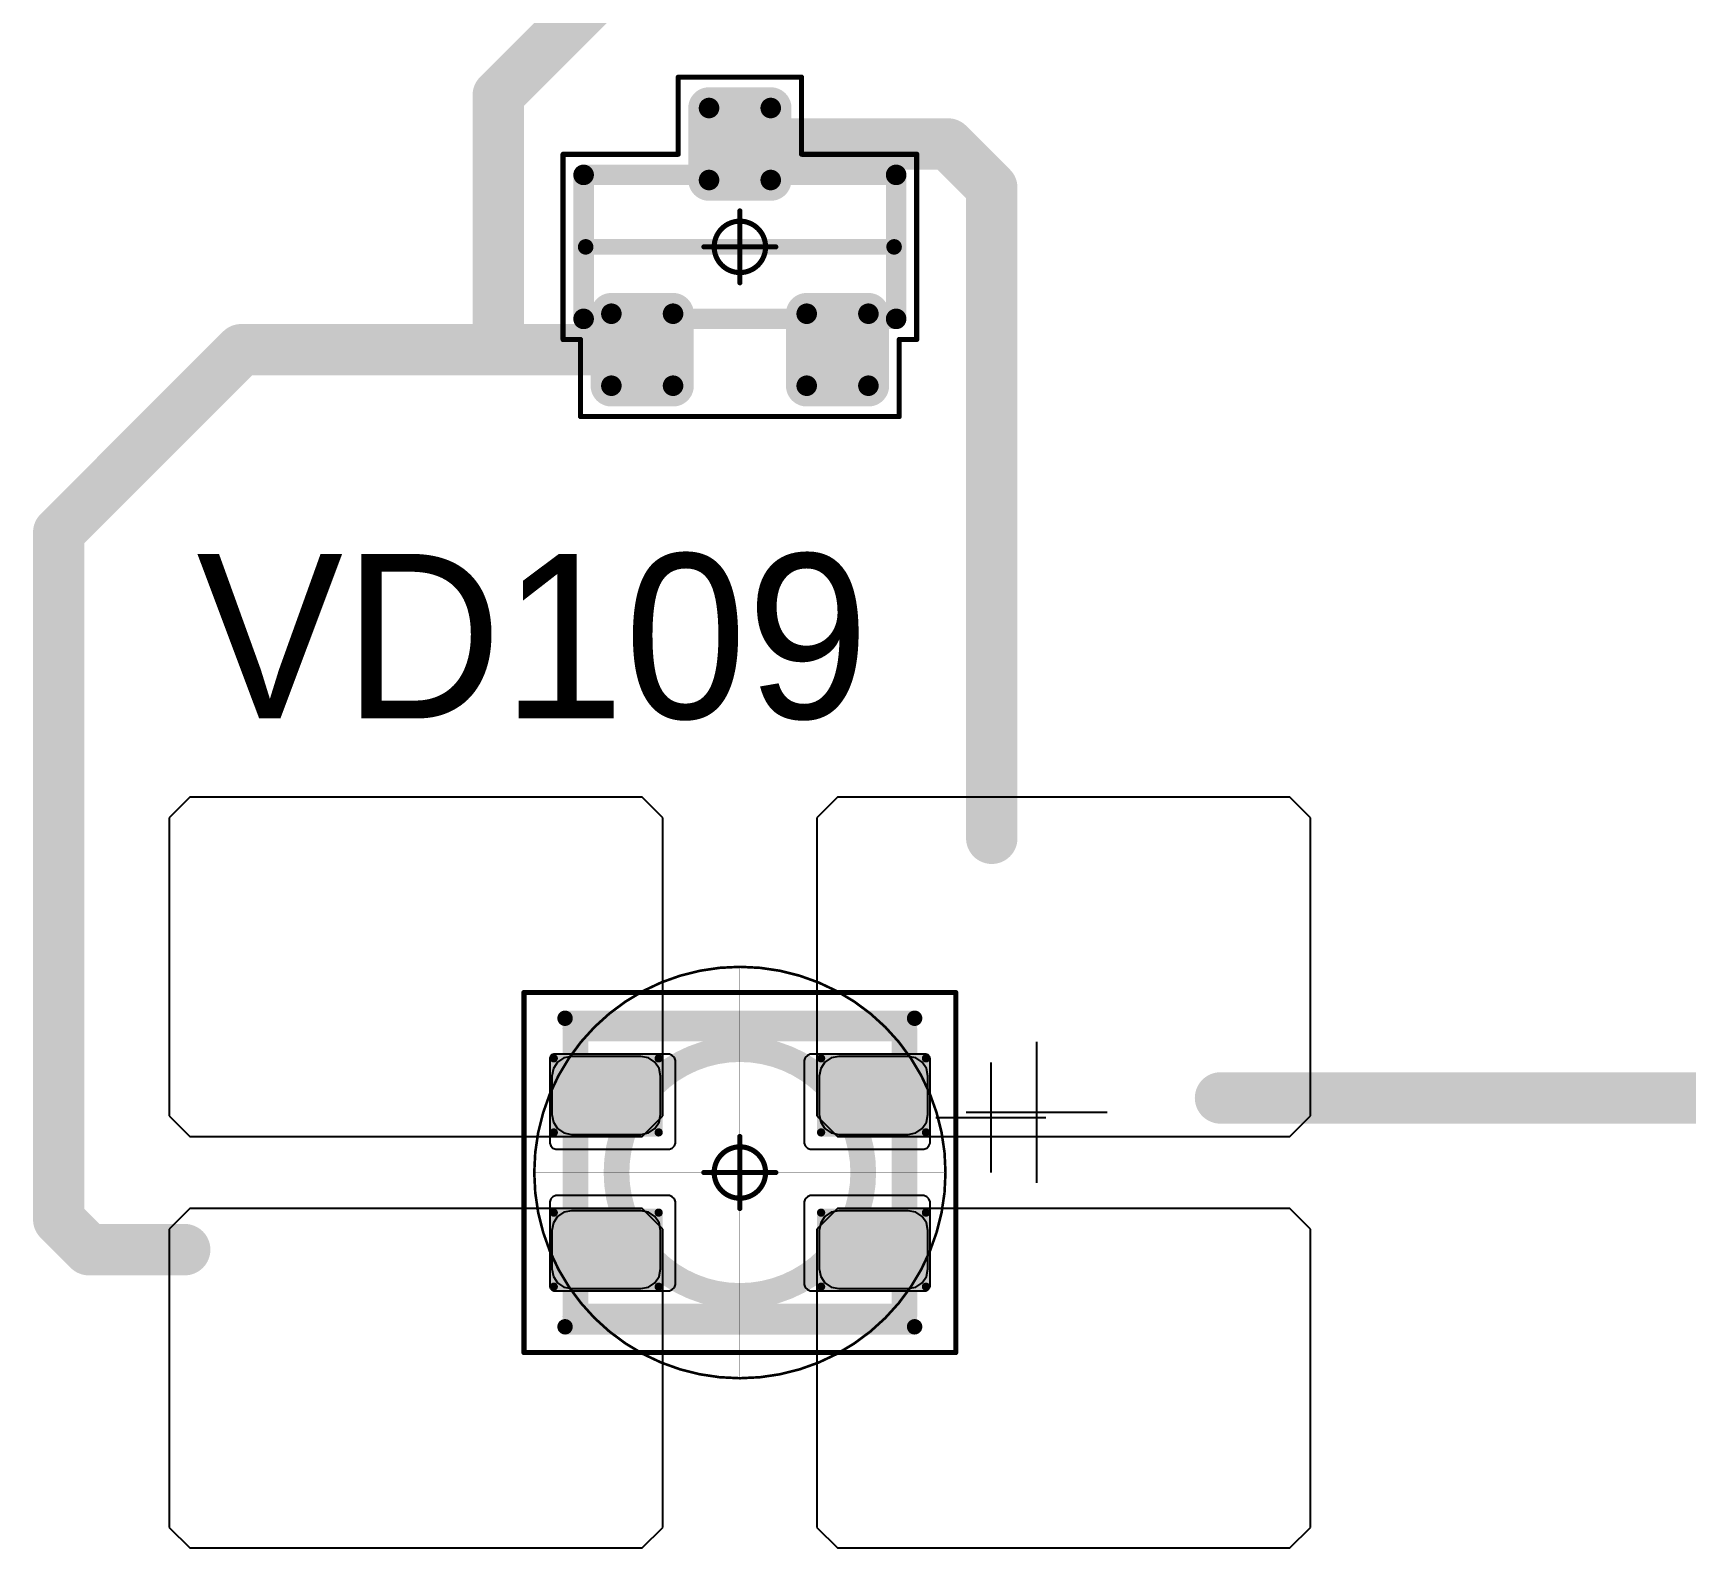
# Model space of a CAD drawing. Header units: millimetres. Extents: x 0 to 400, y 0 to 514.
# Drawn here: x 253.13 to 269.2, y 128.85 to 143.58 of the extents above; entities that cross this region are included whole.
import ezdxf

# ---------------------------------------------------------------- set-up
doc = ezdxf.new("R2010")
doc.units = ezdxf.units.MM
for name, color, linetype in [('Mechanical13', 56, 'Continuous'), ('Mechanical15', 56, 'Continuous'), ('Mechanical2', 216, 'Continuous'), ('TopLayer', 1, 'Continuous'), ('TopOverlay', 2, 'Continuous'), ('TopPaste', 8, 'Continuous'), ('TopSolder', 216, 'Continuous')]:
    doc.layers.add(name, color=color, linetype=linetype)

# ---------------------------------------------------------------- blocks, each defined once
blk = doc.blocks.new('SOT23_73')
at = {"layer": 'Mechanical13', "const_width": 0.2}
for points in [[(-0.7, 1.52), (0.7, 1.52)], [(-0.7, 1.52), (-0.7, -1.52)], [(0.7, 1.52), (0.7, -1.52)], [(-0.7, -1.52), (0.7, -1.52)]]:
    blk.add_lwpolyline(points, dxfattribs=at)
at = {"layer": 'Mechanical13', "const_width": 0.1}
for points in [[(-0.75, 1.52, 1), (-0.65, 1.52, 1)], [(-0.75, 1.52, 1), (-0.65, 1.52, 1)], [(0.65, 1.52, 1), (0.75, 1.52, 1)], [(0.65, 1.52, 1), (0.75, 1.52, 1)], [(-0.75, -1.52, 1), (-0.65, -1.52, 1)], [(-0.75, -1.52, 1), (-0.65, -1.52, 1)], [(0.65, -1.52, 1), (0.75, -1.52, 1)], [(0.65, -1.52, 1), (0.75, -1.52, 1)]]:
    blk.add_lwpolyline(points, format="xyb", close=True, dxfattribs=at)
at = {"layer": 'Mechanical15', "const_width": 0.05}
for points in [[(-0.9, 1.72), (-0.9, 1.55)], [(-0.9, 1.72), (0.9, 1.72)], [(0.9, 1.72), (0.9, 0.6)], [(-1.65, 1.55), (-1.65, -1.55)], [(-1.65, 1.55), (-0.9, 1.55)], [(0.9, 0.6), (1.65, 0.6)], [(1.65, 0.6), (1.65, -0.6)], [(0, 0.35), (0, -0.35)], [(-0.35, 0), (0.35, 0)], [(0.9, -0.6), (1.65, -0.6)], [(0.9, -0.6), (0.9, -1.72)], [(-1.65, -1.55), (-0.9, -1.55)], [(-0.9, -1.55), (-0.9, -1.72)], [(-0.9, -1.72), (0.9, -1.72)]]:
    blk.add_lwpolyline(points, dxfattribs=at)
at = {"layer": 'Mechanical15'}
for points, const_width in [([(-0.913, 1.72, 1), (-0.888, 1.72, 1)], 0.025), ([(-0.913, 1.72, 1), (-0.888, 1.72, 1)], 0.025), ([(0.888, 1.72, 1), (0.913, 1.72, 1)], 0.025), ([(0.888, 1.72, 1), (0.913, 1.72, 1)], 0.025), ([(-1.662, 1.55, 1), (-1.637, 1.55, 1)], 0.025), ([(-1.662, 1.55, 1), (-1.637, 1.55, 1)], 0.025), ([(-0.913, 1.55, 1), (-0.888, 1.55, 1)], 0.025), ([(-0.913, 1.55, 1), (-0.888, 1.55, 1)], 0.025), ([(0.888, 0.6, 1), (0.913, 0.6, 1)], 0.025), ([(0.888, 0.6, 1), (0.913, 0.6, 1)], 0.025), ([(1.637, 0.6, 1), (1.662, 0.6, 1)], 0.025), ([(1.637, 0.6, 1), (1.662, 0.6, 1)], 0.025), ([(-0.012, 0.35, 1), (0.012, 0.35, 1)], 0.025), ([(0.25, 0, 1), (-0.25, 0, 1)], 0.05), ([(-0.362, 0, 1), (-0.337, 0, 1)], 0.025), ([(-0.262, 0, 1), (-0.238, 0, 1)], 0.025), ([(0.238, 0, 1), (0.262, 0, 1)], 0.025), ([(0.337, 0, 1), (0.362, 0, 1)], 0.025), ([(-0.012, -0.35, 1), (0.012, -0.35, 1)], 0.025), ([(0.888, -0.6, 1), (0.913, -0.6, 1)], 0.025), ([(0.888, -0.6, 1), (0.913, -0.6, 1)], 0.025), ([(1.637, -0.6, 1), (1.662, -0.6, 1)], 0.025), ([(1.637, -0.6, 1), (1.662, -0.6, 1)], 0.025), ([(-1.662, -1.55, 1), (-1.637, -1.55, 1)], 0.025), ([(-1.662, -1.55, 1), (-1.637, -1.55, 1)], 0.025), ([(-0.913, -1.55, 1), (-0.888, -1.55, 1)], 0.025), ([(-0.913, -1.55, 1), (-0.888, -1.55, 1)], 0.025), ([(-0.913, -1.72, 1), (-0.888, -1.72, 1)], 0.025), ([(-0.913, -1.72, 1), (-0.888, -1.72, 1)], 0.025), ([(0.888, -1.72, 1), (0.913, -1.72, 1)], 0.025), ([(0.888, -1.72, 1), (0.913, -1.72, 1)], 0.025)]:
    blk.add_lwpolyline(points, format="xyb", close=True, dxfattribs=dict(at, const_width=const_width))
at = {"layer": 'TopLayer', "const_width": 0.1}
for points in [[(-1.4, 1.25, 1), (-1.3, 1.25, 1)], [(-0.7, 1.25, 1), (-0.6, 1.25, 1)], [(-1.4, 0.65, 1), (-1.3, 0.65, 1)], [(-0.7, 0.65, 1), (-0.6, 0.65, 1)], [(0.6, 0.3, 1), (0.7, 0.3, 1)], [(1.3, 0.3, 1), (1.4, 0.3, 1)], [(0.6, -0.3, 1), (0.7, -0.3, 1)], [(1.3, -0.3, 1), (1.4, -0.3, 1)], [(-1.4, -0.65, 1), (-1.3, -0.65, 1)], [(-0.7, -0.65, 1), (-0.6, -0.65, 1)], [(-1.4, -1.25, 1), (-1.3, -1.25, 1)], [(-0.7, -1.25, 1), (-0.6, -1.25, 1)]]:
    blk.add_lwpolyline(points, format="xyb", close=True, dxfattribs=at)
at = {"layer": 'TopLayer'}
for points in [[(-1.35, 1.35), (-1.35, 0.55), (-0.65, 1.35), (-0.65, 0.55)], [(-1.45, 1.25), (-1.45, 0.65), (-0.55, 1.25), (-0.55, 0.65)], [(0.65, 0.4), (0.65, -0.4), (1.35, 0.4), (1.35, -0.4)], [(0.55, 0.3), (0.55, -0.3), (1.45, 0.3), (1.45, -0.3)], [(-1.35, -0.55), (-1.35, -1.35), (-0.65, -0.55), (-0.65, -1.35)], [(-1.45, -0.65), (-1.45, -1.25), (-0.55, -0.65), (-0.55, -1.25)]]:
    blk.add_solid(points, dxfattribs=at)
at = {"layer": 'TopOverlay', "const_width": 0.15}
blk.add_lwpolyline([(0, 1.5), (0, -1.5)], dxfattribs=at)
at = {"layer": 'TopOverlay', "const_width": 0.075}
for points in [[(-0.038, 1.5, 1), (0.038, 1.5, 1)], [(-0.038, -1.5, 1), (0.038, -1.5, 1)]]:
    blk.add_lwpolyline(points, format="xyb", close=True, dxfattribs=at)
at = {"layer": 'TopPaste', "const_width": 0.075}
for points in [[(-1.387, 1.25, 1), (-1.313, 1.25, 1)], [(-0.687, 1.25, 1), (-0.613, 1.25, 1)], [(-1.387, 0.65, 1), (-1.313, 0.65, 1)], [(-0.687, 0.65, 1), (-0.613, 0.65, 1)], [(0.613, 0.3, 1), (0.687, 0.3, 1)], [(1.313, 0.3, 1), (1.387, 0.3, 1)], [(0.613, -0.3, 1), (0.687, -0.3, 1)], [(1.313, -0.3, 1), (1.387, -0.3, 1)], [(-1.387, -0.65, 1), (-1.313, -0.65, 1)], [(-0.687, -0.65, 1), (-0.613, -0.65, 1)], [(-1.387, -1.25, 1), (-1.313, -1.25, 1)], [(-0.687, -1.25, 1), (-0.613, -1.25, 1)]]:
    blk.add_lwpolyline(points, format="xyb", close=True, dxfattribs=at)
at = {"layer": 'TopPaste'}
for points in [[(-1.35, 1.325), (-1.35, 0.575), (-0.65, 1.325), (-0.65, 0.575)], [(-1.425, 1.25), (-1.425, 0.65), (-0.575, 1.25), (-0.575, 0.65)], [(0.65, 0.375), (0.65, -0.375), (1.35, 0.375), (1.35, -0.375)], [(0.575, 0.3), (0.575, -0.3), (1.425, 0.3), (1.425, -0.3)], [(-1.35, -0.575), (-1.35, -1.325), (-0.65, -0.575), (-0.65, -1.325)], [(-1.425, -0.65), (-1.425, -1.25), (-0.575, -0.65), (-0.575, -1.25)]]:
    blk.add_solid(points, dxfattribs=at)
at = {"layer": 'TopSolder', "const_width": 0.202}
for points in [[(-1.451, 1.25, 1), (-1.249, 1.25, 1)], [(-0.751, 1.25, 1), (-0.549, 1.25, 1)], [(-1.451, 0.65, 1), (-1.249, 0.65, 1)], [(-0.751, 0.65, 1), (-0.549, 0.65, 1)], [(0.549, 0.3, 1), (0.751, 0.3, 1)], [(1.249, 0.3, 1), (1.451, 0.3, 1)], [(0.549, -0.3, 1), (0.751, -0.3, 1)], [(1.249, -0.3, 1), (1.451, -0.3, 1)], [(-1.451, -0.65, 1), (-1.249, -0.65, 1)], [(-0.751, -0.65, 1), (-0.549, -0.65, 1)], [(-1.451, -1.25, 1), (-1.249, -1.25, 1)], [(-0.751, -1.25, 1), (-0.549, -1.25, 1)]]:
    blk.add_lwpolyline(points, format="xyb", close=True, dxfattribs=at)
at = {"layer": 'TopSolder'}
for points in [[(-1.35, 1.452), (-1.35, 0.448), (-0.65, 1.452), (-0.65, 0.448)], [(-1.552, 1.25), (-1.552, 0.65), (-0.448, 1.25), (-0.448, 0.65)], [(0.65, 0.502), (0.65, -0.502), (1.35, 0.502), (1.35, -0.502)], [(0.448, 0.3), (0.448, -0.3), (1.552, 0.3), (1.552, -0.3)], [(-1.35, -0.448), (-1.35, -1.452), (-0.65, -0.448), (-0.65, -1.452)], [(-1.552, -0.65), (-1.552, -1.25), (-0.448, -0.65), (-0.448, -1.25)]]:
    blk.add_solid(points, dxfattribs=at)
blk = doc.blocks.new('E65F_246')
at = {"layer": 'Mechanical13'}
for p, q in [((2.441, 1.071), (2.441, 0)), ((1.905, 0.536), (2.976, 0.536))]:
    blk.add_line(p, q, dxfattribs=at)
at = {"layer": 'Mechanical13', "const_width": 0.25}
for points in [[(-1.6, -1.4), (-1.6, 1.4)], [(-1.6, 1.4), (1.6, 1.4)], [(1.6, -1.4), (1.6, 1.4)], [(-1.6, -1.4), (1.6, -1.4)]]:
    blk.add_lwpolyline(points, dxfattribs=at)
at = {"layer": 'Mechanical13'}
for points, const_width in [([(-1.663, 1.4, 1), (-1.538, 1.4, 1)], 0.125), ([(-1.663, 1.4, 1), (-1.538, 1.4, 1)], 0.125), ([(1.537, 1.4, 1), (1.662, 1.4, 1)], 0.125), ([(1.537, 1.4, 1), (1.662, 1.4, 1)], 0.125), ([(1.2, 0, 1), (-1.2, 0, 1)], 0.25), ([(-1.263, 0, 1), (-1.138, 0, 1)], 0.125), ([(1.137, 0, 1), (1.262, 0, 1)], 0.125), ([(-1.663, -1.4, 1), (-1.538, -1.4, 1)], 0.125), ([(-1.663, -1.4, 1), (-1.538, -1.4, 1)], 0.125), ([(1.537, -1.4, 1), (1.662, -1.4, 1)], 0.125), ([(1.537, -1.4, 1), (1.662, -1.4, 1)], 0.125)]:
    blk.add_lwpolyline(points, format="xyb", close=True, dxfattribs=dict(at, const_width=const_width))
at = {"layer": 'Mechanical15', "const_width": 0.05}
for points in [[(-2.1, 1.75), (2.1, 1.75)], [(-2.1, -1.75), (-2.1, 1.75)], [(2.1, -1.75), (2.1, 1.75)], [(0, -0.35), (0, 0.35)], [(0, -0.35), (0, 0.35)], [(-0.35, 0), (0.35, 0)], [(-0.35, 0), (0.35, 0)], [(-2.1, -1.75), (2.1, -1.75)]]:
    blk.add_lwpolyline(points, dxfattribs=at)
at = {"layer": 'Mechanical15'}
for points, const_width in [([(-2.113, 1.75, 1), (-2.088, 1.75, 1)], 0.025), ([(-2.113, 1.75, 1), (-2.088, 1.75, 1)], 0.025), ([(2.087, 1.75, 1), (2.112, 1.75, 1)], 0.025), ([(2.087, 1.75, 1), (2.112, 1.75, 1)], 0.025), ([(-0.013, 0.35, 1), (0.012, 0.35, 1)], 0.025), ([(-0.013, 0.35, 1), (0.012, 0.35, 1)], 0.025), ([(0.25, 0, 1), (-0.25, 0, 1)], 0.05), ([(0.25, 0, 1), (-0.25, 0, 1)], 0.05), ([(-0.363, 0, 1), (-0.338, 0, 1)], 0.025), ([(-0.363, 0, 1), (-0.338, 0, 1)], 0.025), ([(-0.263, 0, 1), (-0.238, 0, 1)], 0.025), ([(-0.263, 0, 1), (-0.238, 0, 1)], 0.025), ([(0.237, 0, 1), (0.262, 0, 1)], 0.025), ([(0.237, 0, 1), (0.262, 0, 1)], 0.025), ([(0.337, 0, 1), (0.362, 0, 1)], 0.025), ([(0.337, 0, 1), (0.362, 0, 1)], 0.025), ([(-0.013, -0.35, 1), (0.012, -0.35, 1)], 0.025), ([(-0.013, -0.35, 1), (0.012, -0.35, 1)], 0.025), ([(-2.113, -1.75, 1), (-2.088, -1.75, 1)], 0.025), ([(-2.113, -1.75, 1), (-2.088, -1.75, 1)], 0.025), ([(2.087, -1.75, 1), (2.112, -1.75, 1)], 0.025), ([(2.087, -1.75, 1), (2.112, -1.75, 1)], 0.025)]:
    blk.add_lwpolyline(points, format="xyb", close=True, dxfattribs=dict(at, const_width=const_width))
at = {"layer": 'TopLayer'}
for p, q in [((-5.35, 3.65), (-5.55, 3.45)), ((-0.95, 3.65), (-5.35, 3.65)), ((-5.35, 3.65), (-5.35, 3.65)), ((-0.75, 3.45), (-0.95, 3.65)), ((0.95, 3.65), (0.75, 3.45)), ((5.35, 3.65), (0.95, 3.65)), ((0.95, 3.65), (0.95, 3.65)), ((5.55, 3.45), (5.35, 3.65)), ((-5.55, 3.45), (-5.55, 3.45)), ((-5.55, 3.45), (-5.55, 0.55)), ((-0.75, 0.55), (-0.75, 3.45)), ((0.75, 3.45), (0.75, 3.45)), ((0.75, 3.45), (0.75, 0.55)), ((5.55, 0.55), (5.55, 3.45)), ((-5.55, 0.55), (-5.35, 0.35)), ((-0.95, 0.35), (-0.75, 0.55)), ((0.75, 0.55), (0.95, 0.35)), ((5.35, 0.35), (5.55, 0.55)), ((-5.35, 0.35), (-0.95, 0.35)), ((0.95, 0.35), (5.35, 0.35)), ((-5.35, -0.35), (-5.55, -0.55)), ((-0.95, -0.35), (-5.35, -0.35)), ((-5.35, -0.35), (-5.35, -0.35)), ((-0.75, -0.55), (-0.95, -0.35)), ((0.95, -0.35), (0.75, -0.55)), ((5.35, -0.35), (0.95, -0.35)), ((0.95, -0.35), (0.95, -0.35)), ((5.55, -0.55), (5.35, -0.35)), ((-5.55, -0.55), (-5.55, -0.55)), ((-5.55, -0.55), (-5.55, -3.45)), ((-0.75, -3.45), (-0.75, -0.55)), ((0.75, -0.55), (0.75, -0.55)), ((0.75, -0.55), (0.75, -3.45)), ((5.55, -3.45), (5.55, -0.55)), ((-5.55, -3.45), (-5.35, -3.65)), ((-0.95, -3.65), (-0.75, -3.45)), ((0.75, -3.45), (0.95, -3.65)), ((5.35, -3.65), (5.55, -3.45)), ((-5.35, -3.65), (-0.95, -3.65)), ((0.95, -3.65), (5.35, -3.65))]:
    blk.add_line(p, q, dxfattribs=at)
at = {"layer": 'TopLayer', "const_width": 0.04}
for points in [[(-1.83, 1.11, 1), (-1.79, 1.11, 1)], [(-0.81, 1.11, 1), (-0.77, 1.11, 1)], [(0.77, 1.11, 1), (0.81, 1.11, 1)], [(1.79, 1.11, 1), (1.83, 1.11, 1)], [(-1.83, 0.39, 1), (-1.79, 0.39, 1)], [(-0.81, 0.39, 1), (-0.77, 0.39, 1)], [(0.77, 0.39, 1), (0.81, 0.39, 1)], [(1.79, 0.39, 1), (1.83, 0.39, 1)], [(-1.83, -0.39, 1), (-1.79, -0.39, 1)], [(-0.81, -0.39, 1), (-0.77, -0.39, 1)], [(0.77, -0.39, 1), (0.81, -0.39, 1)], [(1.79, -0.39, 1), (1.83, -0.39, 1)], [(-1.83, -1.11, 1), (-1.79, -1.11, 1)], [(-0.81, -1.11, 1), (-0.77, -1.11, 1)], [(0.77, -1.11, 1), (0.81, -1.11, 1)], [(1.79, -1.11, 1), (1.83, -1.11, 1)]]:
    blk.add_lwpolyline(points, format="xyb", close=True, dxfattribs=at)
at = {"layer": 'TopLayer'}
for points in [[(-1.81, 1.15), (-1.81, 0.35), (-0.79, 1.15), (-0.79, 0.35)], [(0.79, 1.15), (0.79, 0.35), (1.81, 1.15), (1.81, 0.35)], [(-1.85, 1.11), (-1.85, 0.39), (-0.75, 1.11), (-0.75, 0.39)], [(0.75, 1.11), (0.75, 0.39), (1.85, 1.11), (1.85, 0.39)], [(-1.85, -0.39), (-1.85, -1.11), (-0.75, -0.39), (-0.75, -1.11)], [(-1.81, -0.35), (-1.81, -1.15), (-0.79, -0.35), (-0.79, -1.15)], [(0.75, -0.39), (0.75, -1.11), (1.85, -0.39), (1.85, -1.11)], [(0.79, -0.35), (0.79, -1.15), (1.81, -0.35), (1.81, -1.15)]]:
    blk.add_solid(points, dxfattribs=at)
at = {"layer": 'TopOverlay'}
for p, q in [((2.886, 1.271), (2.886, -0.1)), ((2.2, 0.586), (3.571, 0.586))]:
    blk.add_line(p, q, dxfattribs=at)
at = {"layer": 'TopOverlay', "const_width": 0.15}
for points in [[(-1.7, 1.5), (1.7, 1.5)], [(-1.7, -1.5), (1.7, -1.5)]]:
    blk.add_lwpolyline(points, dxfattribs=at)
at = {"layer": 'TopOverlay', "const_width": 0.075}
for points in [[(-1.738, 1.5, 1), (-1.663, 1.5, 1)], [(1.662, 1.5, 1), (1.737, 1.5, 1)], [(-1.738, -1.5, 1), (-1.663, -1.5, 1)], [(1.662, -1.5, 1), (1.737, -1.5, 1)]]:
    blk.add_lwpolyline(points, format="xyb", close=True, dxfattribs=at)
at = {"layer": 'TopPaste'}
for p, q in [((-1.638, 1.129), (-1.711, 1.114)), ((-0.963, 1.129), (-1.638, 1.129)), ((-0.889, 1.114), (-0.963, 1.129)), ((0.962, 1.129), (0.889, 1.114)), ((1.637, 1.129), (0.962, 1.129)), ((1.711, 1.114), (1.637, 1.129)), ((-1.814, 1.011), (-1.829, 0.938)), ((-1.773, 1.073), (-1.814, 1.011)), ((-1.711, 1.114), (-1.773, 1.073)), ((-0.827, 1.073), (-0.889, 1.114)), ((-0.786, 1.011), (-0.827, 1.073)), ((-0.771, 0.938), (-0.786, 1.011)), ((0.786, 1.011), (0.771, 0.938)), ((0.827, 1.073), (0.786, 1.011)), ((0.889, 1.114), (0.827, 1.073)), ((1.773, 1.073), (1.711, 1.114)), ((1.814, 1.011), (1.773, 1.073)), ((1.829, 0.938), (1.814, 1.011)), ((-1.829, 0.938), (-1.829, 0.563)), ((-0.771, 0.563), (-0.771, 0.938)), ((0.771, 0.938), (0.771, 0.563)), ((1.829, 0.563), (1.829, 0.938)), ((-1.829, 0.563), (-1.814, 0.489)), ((-1.814, 0.489), (-1.773, 0.427)), ((-0.827, 0.427), (-0.786, 0.489)), ((-0.786, 0.489), (-0.771, 0.563)), ((0.771, 0.563), (0.786, 0.489)), ((0.786, 0.489), (0.827, 0.427)), ((1.773, 0.427), (1.814, 0.489)), ((1.814, 0.489), (1.829, 0.563)), ((-1.773, 0.427), (-1.711, 0.386)), ((-1.711, 0.386), (-1.638, 0.371)), ((-1.638, 0.371), (-0.963, 0.371)), ((-0.963, 0.371), (-0.889, 0.386)), ((-0.889, 0.386), (-0.827, 0.427)), ((0.827, 0.427), (0.889, 0.386)), ((0.889, 0.386), (0.962, 0.371)), ((0.962, 0.371), (1.637, 0.371)), ((1.637, 0.371), (1.711, 0.386)), ((1.711, 0.386), (1.773, 0.427)), ((-1.773, -0.427), (-1.814, -0.489)), ((-1.711, -0.386), (-1.773, -0.427)), ((-1.638, -0.371), (-1.711, -0.386)), ((-0.963, -0.371), (-1.638, -0.371)), ((-0.889, -0.386), (-0.963, -0.371)), ((-0.827, -0.427), (-0.889, -0.386)), ((-0.786, -0.489), (-0.827, -0.427)), ((0.827, -0.427), (0.786, -0.489)), ((0.889, -0.386), (0.827, -0.427)), ((0.962, -0.371), (0.889, -0.386)), ((1.637, -0.371), (0.962, -0.371)), ((1.711, -0.386), (1.637, -0.371)), ((1.773, -0.427), (1.711, -0.386)), ((1.814, -0.489), (1.773, -0.427)), ((-1.814, -0.489), (-1.829, -0.563)), ((-1.829, -0.563), (-1.829, -0.938)), ((-0.771, -0.563), (-0.786, -0.489)), ((-0.771, -0.938), (-0.771, -0.563)), ((0.786, -0.489), (0.771, -0.563)), ((0.771, -0.563), (0.771, -0.938)), ((1.829, -0.563), (1.814, -0.489)), ((1.829, -0.938), (1.829, -0.563)), ((-1.829, -0.938), (-1.814, -1.011)), ((-0.786, -1.011), (-0.771, -0.938)), ((0.771, -0.938), (0.786, -1.011)), ((1.814, -1.011), (1.829, -0.938)), ((-1.814, -1.011), (-1.773, -1.073)), ((-1.773, -1.073), (-1.711, -1.114)), ((-1.711, -1.114), (-1.638, -1.129)), ((-0.963, -1.129), (-0.889, -1.114)), ((-0.889, -1.114), (-0.827, -1.073)), ((-0.827, -1.073), (-0.786, -1.011)), ((0.786, -1.011), (0.827, -1.073)), ((0.827, -1.073), (0.889, -1.114)), ((0.889, -1.114), (0.962, -1.129)), ((1.637, -1.129), (1.711, -1.114)), ((1.711, -1.114), (1.773, -1.073)), ((1.773, -1.073), (1.814, -1.011)), ((-1.638, -1.129), (-0.963, -1.129)), ((0.962, -1.129), (1.637, -1.129))]:
    blk.add_line(p, q, dxfattribs=at)
at = {"layer": 'TopSolder'}
for p, q in [((-1.842, 1.129), (-1.85, 1.111)), ((-1.828, 1.143), (-1.842, 1.129)), ((-1.81, 1.151), (-1.828, 1.143)), ((-1.8, 1.151), (-1.81, 1.151)), ((-0.7, 1.151), (-1.8, 1.151)), ((-0.685, 1.151), (-0.7, 1.151)), ((-0.7, 1.151), (-0.7, 1.151)), ((-0.658, 1.139), (-0.685, 1.151)), ((-0.636, 1.118), (-0.658, 1.139)), ((0.657, 1.139), (0.636, 1.118)), ((0.685, 1.151), (0.657, 1.139)), ((0.7, 1.151), (0.685, 1.151)), ((1.8, 1.151), (0.7, 1.151)), ((1.81, 1.151), (1.8, 1.151)), ((1.8, 1.151), (1.8, 1.151)), ((1.828, 1.143), (1.81, 1.151)), ((1.842, 1.129), (1.828, 1.143)), ((1.85, 1.111), (1.842, 1.129)), ((-1.85, 1.111), (-1.85, 1.101)), ((-1.85, 1.101), (-1.85, 1.101)), ((-1.85, 1.101), (-1.85, 0.301)), ((-0.625, 1.09), (-0.636, 1.118)), ((-0.625, 1.076), (-0.625, 1.09)), ((-0.625, 0.301), (-0.625, 1.076)), ((0.636, 1.118), (0.625, 1.09)), ((0.625, 1.09), (0.625, 1.076)), ((0.625, 1.076), (0.625, 1.076)), ((0.625, 1.076), (0.625, 0.301)), ((1.85, 1.101), (1.85, 1.111)), ((1.85, 0.301), (1.85, 1.101)), ((-1.85, 0.301), (-1.85, 0.286)), ((-1.85, 0.286), (-1.839, 0.258)), ((-1.839, 0.258), (-1.818, 0.237)), ((-1.818, 0.237), (-1.79, 0.226)), ((-1.79, 0.226), (-1.775, 0.226)), ((-1.775, 0.226), (-1.775, 0.226)), ((-1.775, 0.226), (-0.7, 0.226)), ((-0.7, 0.226), (-0.685, 0.226)), ((-0.685, 0.226), (-0.658, 0.237)), ((-0.658, 0.237), (-0.636, 0.258)), ((-0.636, 0.258), (-0.625, 0.286)), ((-0.625, 0.286), (-0.625, 0.301)), ((-0.625, 0.301), (-0.625, 0.301)), ((0.625, 0.301), (0.625, 0.286)), ((0.625, 0.286), (0.636, 0.258)), ((0.636, 0.258), (0.657, 0.237)), ((0.657, 0.237), (0.685, 0.226)), ((0.685, 0.226), (0.7, 0.226)), ((0.7, 0.226), (0.7, 0.226)), ((0.7, 0.226), (1.775, 0.226)), ((1.775, 0.226), (1.79, 0.226)), ((1.79, 0.226), (1.817, 0.237)), ((1.817, 0.237), (1.839, 0.258)), ((1.839, 0.258), (1.85, 0.286)), ((1.85, 0.286), (1.85, 0.301)), ((1.85, 0.301), (1.85, 0.301)), ((-1.839, -0.257), (-1.85, -0.285)), ((-1.85, -0.285), (-1.85, -0.299)), ((-1.85, -0.299), (-1.85, -0.299)), ((-1.85, -0.299), (-1.85, -1.099)), ((-1.818, -0.236), (-1.839, -0.257)), ((-1.79, -0.224), (-1.818, -0.236)), ((-1.775, -0.224), (-1.79, -0.224)), ((-0.7, -0.224), (-1.775, -0.224)), ((-0.685, -0.224), (-0.7, -0.224)), ((-0.7, -0.224), (-0.7, -0.224)), ((-0.658, -0.236), (-0.685, -0.224)), ((-0.636, -0.257), (-0.658, -0.236)), ((-0.625, -0.285), (-0.636, -0.257)), ((-0.625, -0.299), (-0.625, -0.285)), ((-0.625, -1.074), (-0.625, -0.299)), ((0.636, -0.257), (0.625, -0.285)), ((0.625, -0.285), (0.625, -0.299)), ((0.625, -0.299), (0.625, -0.299)), ((0.625, -0.299), (0.625, -1.074)), ((0.657, -0.236), (0.636, -0.257)), ((0.685, -0.224), (0.657, -0.236)), ((0.7, -0.224), (0.685, -0.224)), ((1.775, -0.224), (0.7, -0.224)), ((1.79, -0.224), (1.775, -0.224)), ((1.775, -0.224), (1.775, -0.224)), ((1.817, -0.236), (1.79, -0.224)), ((1.839, -0.257), (1.817, -0.236)), ((1.85, -0.285), (1.839, -0.257)), ((1.85, -0.299), (1.85, -0.285)), ((1.85, -1.099), (1.85, -0.299)), ((-1.85, -1.099), (-1.85, -1.109)), ((-1.85, -1.109), (-1.842, -1.128)), ((-0.658, -1.138), (-0.636, -1.117)), ((-0.636, -1.117), (-0.625, -1.089)), ((-0.625, -1.089), (-0.625, -1.074)), ((-0.625, -1.074), (-0.625, -1.074)), ((0.625, -1.074), (0.625, -1.089)), ((0.625, -1.089), (0.636, -1.117)), ((0.636, -1.117), (0.657, -1.138)), ((1.842, -1.128), (1.85, -1.109)), ((1.85, -1.109), (1.85, -1.099)), ((1.85, -1.099), (1.85, -1.099)), ((-1.842, -1.128), (-1.828, -1.142)), ((-1.828, -1.142), (-1.81, -1.149)), ((-1.81, -1.149), (-1.8, -1.149)), ((-1.8, -1.149), (-0.7, -1.149)), ((-1.8, -1.149), (-1.8, -1.149)), ((-0.7, -1.149), (-0.685, -1.149)), ((-0.685, -1.149), (-0.658, -1.138)), ((0.657, -1.138), (0.685, -1.149)), ((0.685, -1.149), (0.7, -1.149)), ((0.7, -1.149), (1.8, -1.149)), ((0.7, -1.149), (0.7, -1.149)), ((1.8, -1.149), (1.81, -1.149)), ((1.81, -1.149), (1.828, -1.142)), ((1.828, -1.142), (1.842, -1.128))]:
    blk.add_line(p, q, dxfattribs=at)

msp = doc.modelspace()

# ---------------------------------------------------------------- linework, layer by layer
at = {"layer": 'Mechanical2'}
for points, const_width in [([(262, 132.5, 1), (258, 132.5, 1)], 0.0254), ([(260, 134.5, 1), (260, 134.5, 1)], 0.0005), ([(257.994, 132.5, 1), (258.006, 132.5, 1)], 0.0127), ([(258, 132.5, 1), (258, 132.5, 1)], 0.0005), ([(261.994, 132.5, 1), (262.006, 132.5, 1)], 0.0127), ([(262, 132.5, 1), (262, 132.5, 1)], 0.0005), ([(260, 130.5, 1), (260, 130.5, 1)], 0.0005)]:
    msp.add_lwpolyline(points, format="xyb", close=True, dxfattribs=dict(at, const_width=const_width))
at = {"layer": 'Mechanical2', "const_width": 0.001}
for points in [[(260, 130.5), (260, 134.5)], [(258, 132.5), (262, 132.5)]]:
    msp.add_lwpolyline(points, dxfattribs=at)
at = {"layer": 'TopLayer', "const_width": 0.5}
for points in [[(257.65, 142.975), (260.15, 145.475)], [(257.65, 140.5), (257.65, 142.975)], [(260, 142.5), (262.025, 142.5)], [(262.025, 142.5), (262.45, 142.075)], [(262.45, 135.75), (262.45, 142.075)], [(253.375, 138.725), (255.15, 140.5)], [(255.15, 140.5), (259.05, 140.5)], [(253.375, 132.043), (253.375, 138.725)], [(264.675, 133.225), (273.3, 133.225)], [(253.375, 132.043), (253.668, 131.75)], [(253.668, 131.75), (254.6, 131.75)]]:
    msp.add_lwpolyline(points, dxfattribs=at)
at = {"layer": 'TopLayer', "const_width": 0.25}
for points in [[(257.525, 142.975, 1), (257.775, 142.975, 1)], [(257.525, 142.975, 1), (257.775, 142.975, 1)], [(259.875, 142.5, 1), (260.125, 142.5, 1)], [(261.9, 142.5, 1), (262.15, 142.5, 1)], [(261.9, 142.5, 1), (262.15, 142.5, 1)], [(262.325, 142.075, 1), (262.575, 142.075, 1)], [(262.325, 142.075, 1), (262.575, 142.075, 1)], [(255.025, 140.5, 1), (255.275, 140.5, 1)], [(255.025, 140.5, 1), (255.275, 140.5, 1)], [(257.525, 140.5, 1), (257.775, 140.5, 1)], [(258.925, 140.5, 1), (259.175, 140.5, 1)], [(253.25, 138.725, 1), (253.5, 138.725, 1)], [(253.25, 138.725, 1), (253.5, 138.725, 1)], [(262.325, 135.75, 1), (262.575, 135.75, 1)], [(264.55, 133.225, 1), (264.8, 133.225, 1)], [(253.25, 132.043, 1), (253.5, 132.043, 1)], [(253.25, 132.043, 1), (253.5, 132.043, 1)], [(253.543, 131.75, 1), (253.793, 131.75, 1)], [(253.543, 131.75, 1), (253.793, 131.75, 1)], [(254.475, 131.75, 1), (254.725, 131.75, 1)]]:
    msp.add_lwpolyline(points, format="xyb", close=True, dxfattribs=at)

# ---------------------------------------------------------------- block references
for name, p, rotation in [('SOT23_73', (260, 141.5), 90), ('E65F_246', (260, 132.5), 360)]:
    msp.add_blockref(name, p, dxfattribs=dict(rotation=rotation))

# ---------------------------------------------------------------- texts
at = {"layer": 'TopOverlay'}
msp.add_text('VD109', height=1.6, dxfattribs=at).set_placement((254.714, 136.915))

doc.saveas('drawing.dxf')
